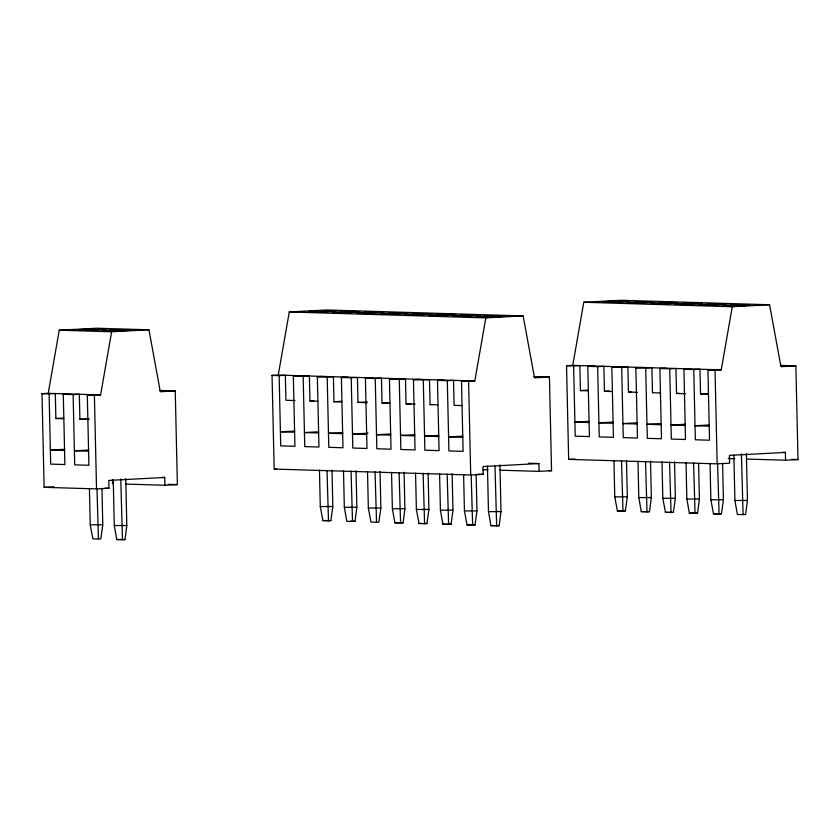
<?xml version="1.0" encoding="UTF-8"?>
<svg xmlns="http://www.w3.org/2000/svg" width="840" height="840" viewBox="0 0 840 840"><rect width="100%" height="100%" fill="white"/><g stroke="black" fill="none" stroke-linecap="round" stroke-linejoin="round"><path stroke-width="1.26" d="M113.242 479.997L114.282 525.535L116.76 539.553L124.971 539.595L126.819 525.504L125.758 478.663M343.497 470.862L344.327 507.297L346.805 521.315L352.506 521.482L355.016 521.346L356.864 507.255L356.034 470.831M391.545 472.311L392.375 508.746L394.853 522.764L400.554 522.932L403.064 522.795L404.911 508.704L404.082 472.28M439.593 473.76L440.423 510.195L442.901 524.212L448.602 524.381L451.112 524.244L452.959 510.153L452.13 473.729M487.442 466.106L488.471 511.644L490.949 525.651L499.159 525.693L501.007 511.602L499.947 464.762M637.99 461.171L638.809 497.595L641.298 511.613L646.989 511.781L649.509 511.644L651.347 497.564L650.528 461.129M686.038 462.62L686.857 499.044L689.346 513.062L697.557 513.093L699.405 499.013L698.607 463.88M746.382 453.621L747.453 500.462L745.605 514.542L737.394 514.51L734.905 500.493L733.876 454.955M101.955 488.344L102.785 524.78L100.811 538.871L98.438 538.997L92.852 538.828L90.248 524.811L89.418 488.387M319.463 470.138L320.292 506.572L322.896 520.58L328.482 520.748L330.855 520.621L332.829 506.531L332 470.106M380.048 471.555L380.877 507.98L378.903 522.071L376.53 522.197L370.944 522.029L368.34 508.022L367.51 471.587M415.558 473.036L416.388 509.471L418.992 523.478L424.578 523.645L426.951 523.519L428.925 509.429L428.096 473.004M463.606 474.485L464.436 510.919L467.04 524.927L472.626 525.095L474.999 524.969L476.973 510.878L476.144 474.453M613.956 460.446L614.775 496.87L617.389 510.888L622.976 511.056L625.349 510.93L627.323 496.839L626.493 460.404M662.004 461.895L662.823 498.32L665.438 512.337L671.024 512.505L673.397 512.379L675.371 498.288L674.541 461.853M710.052 463.344L710.871 499.769L713.486 513.786L719.072 513.954L721.445 513.828L723.419 499.737L722.589 463.302M164.934 485.257L164.756 477.456L108.791 480.438L108.959 488.24L96.527 488.901L44.121 487.326L42 393.645L48.216 393.32L59.241 330.204L96.548 328.219L148.953 329.794L160.314 391.724L175.245 390.925L177.366 484.596L164.934 485.257L125.633 484.082M42 393.645L49.098 393.855L50.684 464.121L64.88 464.541L63.284 394.286L73.122 394.58L74.708 464.846L88.904 465.266L87.308 395.01L100.621 394.894L111.636 331.779L148.953 329.794M539.123 471.366L538.944 463.554L482.979 466.536L483.157 474.338L470.715 474.999L274.166 469.077L272.044 375.406L278.26 375.07L289.286 311.955L326.592 309.971L523.142 315.903L534.513 377.822L549.433 377.024L551.554 470.705L539.123 471.366L499.81 470.18M272.044 375.406L279.143 375.617L280.728 445.872L294.924 446.303L293.328 376.047L303.167 376.341L304.752 446.596L318.948 447.027L317.352 376.772L327.191 377.066L328.786 447.321L342.972 447.752L341.376 377.496L351.215 377.79L352.81 448.046L366.996 448.476L365.4 378.221L375.239 378.514L376.834 448.77L391.02 449.201L389.424 378.945L399.262 379.239L400.858 449.495L415.044 449.925L413.448 379.669L423.286 379.964L424.882 450.219L439.068 450.649L437.472 380.394L447.31 380.688L448.906 450.944L463.092 451.374L461.496 381.108L474.81 380.993L485.825 317.887L523.142 315.903M785.558 460.215L785.389 452.413L729.414 455.385L729.593 463.197L717.161 463.858L568.659 459.375L566.538 365.705L572.754 365.369L583.769 302.264L621.086 300.279L769.587 304.752L780.948 366.671L795.879 365.883L798 459.554L785.558 460.215L746.487 459.039M566.538 365.705L573.625 365.915L575.222 436.17L589.407 436.601L587.811 366.345L597.65 366.639L599.246 436.894L613.431 437.325L611.835 367.07L621.674 367.364L623.27 437.619L637.455 438.05L635.859 367.794L645.698 368.088L647.294 438.344L661.479 438.774L659.894 368.519L669.722 368.812L671.317 439.068L685.503 439.499L683.918 369.243L693.746 369.537L695.341 439.793L709.527 440.223L707.942 369.968L721.245 369.852L732.27 306.737L769.587 304.752M279.143 375.617L285.358 375.281L285.925 400.27L294.956 400.533M293.328 376.047L299.544 375.711M303.167 376.341L309.382 376.005L309.95 400.995L317.688 401.226M317.352 376.772L323.568 376.435M327.191 377.066L333.406 376.73L333.974 401.719L341.712 401.951M341.376 377.496L347.592 377.16M49.098 393.855L55.314 393.53L55.881 418.509L63.62 418.74M351.215 377.79L357.431 377.454L357.998 402.433L367.028 402.707M573.625 365.915L579.841 365.589L580.409 390.569L588.147 390.8M63.284 394.286L69.499 393.96M365.4 378.221L371.616 377.885M587.811 366.345L594.038 366.009M73.122 394.58L79.338 394.254L79.905 419.233L88.935 419.507M375.239 378.514L381.455 378.179L382.022 403.158L389.76 403.399M597.65 366.639L603.865 366.314L604.433 391.293L612.182 391.524M611.835 367.07L618.062 366.733M87.308 395.01L93.523 394.685M389.424 378.945L395.64 378.609M399.262 379.239L405.479 378.903L406.046 403.882L415.076 404.156M621.674 367.364L627.9 367.038L628.467 392.018L637.486 392.291M413.448 379.669L419.664 379.334M635.859 367.794L642.086 367.458M645.698 368.088L651.924 367.762L652.491 392.742L660.23 392.973M423.286 379.964L429.503 379.628L430.07 404.607L437.808 404.849M437.472 380.394L443.688 380.058M659.894 368.519L666.11 368.183M447.31 380.688L453.526 380.352L454.094 405.332L461.832 405.573M669.722 368.812L675.948 368.487L676.515 393.467L685.534 393.74M461.496 381.108L467.712 380.782M683.918 369.243L690.134 368.907M693.746 369.537L699.972 369.212L700.539 394.191L708.278 394.422M707.942 369.968L714.158 369.631M309.95 400.995L313.834 400.785M333.974 401.719L341.744 401.3M55.881 418.509L63.651 418.1M357.998 402.433L367.07 401.961M580.409 390.569L588.189 390.149M604.433 391.293L609.62 391.02M79.905 419.233L88.977 418.751M382.022 403.158L389.792 402.749M406.046 403.882L411.233 403.61M628.467 392.018L631.05 391.881M430.07 404.607L432.663 404.471M676.515 393.467L679.098 393.33M700.539 394.191L708.309 393.771M294.661 431.067L280.413 431.823L294.599 432.254M318.685 431.792L304.437 432.548L318.623 432.978M342.709 432.516L328.461 433.272L342.647 433.703M589.155 421.365L574.907 422.121L589.092 422.552M64.617 449.306L50.368 450.062L64.554 450.492M368.036 433.167L352.485 433.997L366.671 434.427M88.641 450.03L74.392 450.786L88.578 451.217M390.757 433.965L376.509 434.721L390.695 435.151M613.179 422.09L598.93 422.846L613.116 423.276M414.792 434.69L400.533 435.445L414.719 435.866M637.203 422.814L622.954 423.57L637.14 424.001M438.816 435.414L424.557 436.17L438.743 436.59M661.227 423.538L646.978 424.294L661.164 424.725M462.84 436.139L448.581 436.894L462.777 437.315M685.251 424.263L671.002 425.019L685.188 425.45M709.275 424.988L695.026 425.744L709.212 426.174M274.166 469.077L276.654 468.951M44.121 487.326L54.075 486.791M568.659 459.375L574.875 459.05M332.829 506.531L320.292 506.572M356.864 507.255L344.327 507.297M380.877 507.98L368.34 508.022M102.785 524.78L90.248 524.811M404.911 508.704L392.375 508.746M627.323 496.839L614.775 496.87M126.819 525.504L114.282 525.535M428.925 509.429L416.388 509.471M651.347 497.564L638.809 497.595M675.371 498.288L662.823 498.32M452.959 510.153L440.423 510.195M476.973 510.878L464.436 510.919M699.405 499.013L686.857 499.044M322.896 520.58L330.855 520.621M501.007 511.602L488.471 511.644M723.419 499.737L710.871 499.769M747.453 500.462L734.905 500.493M394.853 522.764L403.064 522.795M617.389 510.888L625.349 510.93M116.76 539.553L124.971 539.595M418.992 523.478L426.951 523.519M641.298 511.613L649.509 511.644M442.901 524.212L451.112 524.244M665.438 512.337L673.397 512.379M467.04 524.927L474.999 524.969M689.346 513.062L697.557 513.093M713.486 513.786L721.445 513.828M490.949 525.651L499.159 525.693M583.769 302.264L732.27 306.737M289.286 311.955L485.825 317.887M59.241 330.204L111.636 331.779M780.245 365.411L795.879 365.883M572.754 365.369L721.245 369.852M533.715 376.551L549.433 377.024M278.26 375.07L474.81 380.993M159.527 390.453L175.245 390.925M48.216 393.32L100.621 394.894M782.775 452.33L785.389 452.413M791.49 459.354L798 459.554M728.249 458.493L734.759 458.682M528.465 463.239L538.944 463.554M548.94 470.62L551.554 470.705M482.78 469.665L488.019 469.822M477.907 474.18L483.157 474.338M162.131 477.372L164.756 477.456M168.2 484.323L177.366 484.596M105.032 488.124L108.959 488.24M350.459 521.21L355.016 521.346M743.085 514.678L741.416 453.884M719.072 513.954L717.612 463.565M695.037 513.23L693.599 462.84M671.024 512.505L669.564 462.116M646.989 511.781L645.55 461.391M622.976 511.056L621.516 460.667M496.65 525.83L495.002 466.337M472.626 525.095L471.177 474.716M448.602 524.381L447.163 473.991M424.578 523.645L423.129 473.267M400.554 522.932L399.105 472.542M376.53 522.197L375.07 471.818M352.506 521.482L351.057 471.093M328.482 520.748L327.022 470.369M122.451 539.721L120.782 478.926M98.438 538.997L96.978 488.618M715.029 370.178L717.161 463.858M468.594 381.329L470.715 474.999M112.445 479.777L112.529 483.683M94.395 395.22L96.527 488.901M624.992 301.067L621.904 301.067A13.671 0.546 -1.3 0 0 603.057 302.075L611.331 302.316A13.671 0.546 -1.3 0 0 630.178 301.319L624.992 301.067M673.04 302.516L669.952 302.516A13.671 0.546 -1.3 0 0 651.105 303.524L659.379 303.765A13.671 0.546 -1.3 0 0 678.226 302.768L673.04 302.516M721.087 303.965L718 303.965A13.671 0.546 -1.3 0 0 699.153 304.973L707.427 305.214A13.671 0.546 -1.3 0 0 726.275 304.217L721.087 303.965M330.498 310.769L327.411 310.769A13.671 0.546 -1.3 0 0 308.564 311.766L316.838 312.018A13.671 0.546 -1.3 0 0 335.695 311.02L330.498 310.769M378.546 312.218L375.459 312.218A13.671 0.546 -1.3 0 0 356.612 313.215L364.885 313.467A13.671 0.546 -1.3 0 0 383.744 312.469L378.546 312.218M426.594 313.667L423.507 313.667A13.671 0.546 -1.3 0 0 404.659 314.664L412.933 314.916A13.671 0.546 -1.3 0 0 431.792 313.919L426.594 313.667M474.642 315.116L471.555 315.116A13.671 0.546 -1.3 0 0 452.707 316.113L460.992 316.365A13.671 0.546 -1.3 0 0 479.84 315.368L474.642 315.116M100.454 329.018L97.367 329.007A13.671 0.546 -1.3 0 0 78.519 330.015L86.793 330.267A13.671 0.546 -1.3 0 0 105.641 329.259L100.454 329.018M650.265 301.812L647.43 301.791A13.671 0.546 -1.3 0 0 632.279 302.18A13.671 0.546 -1.3 0 0 627.449 302.862L633.853 303.051A13.671 0.546 -1.3 0 0 649.005 302.663A13.671 0.546 -1.3 0 0 653.835 301.98L650.265 301.812M698.313 303.261L695.478 303.24A13.671 0.546 -1.3 0 0 680.327 303.618A13.671 0.546 -1.3 0 0 675.497 304.311L681.901 304.5A13.671 0.546 -1.3 0 0 697.053 304.112A13.671 0.546 -1.3 0 0 701.883 303.429L698.313 303.261M746.372 304.71L743.526 304.689A13.671 0.546 -1.3 0 0 728.375 305.067A13.671 0.546 -1.3 0 0 723.545 305.76L729.95 305.949A13.671 0.546 -1.3 0 0 745.101 305.56A13.671 0.546 -1.3 0 0 749.931 304.868L746.372 304.71M355.782 311.514L352.937 311.493A13.671 0.546 -1.3 0 0 337.785 311.871A13.671 0.546 -1.3 0 0 332.955 312.564L339.36 312.753A13.671 0.546 -1.3 0 0 354.522 312.365A13.671 0.546 -1.3 0 0 359.342 311.671L355.782 311.514M403.83 312.963L400.985 312.931A13.671 0.546 -1.3 0 0 385.833 313.32A13.671 0.546 -1.3 0 0 381.014 314.013L387.408 314.202A13.671 0.546 -1.3 0 0 402.57 313.814A13.671 0.546 -1.3 0 0 407.39 313.12L403.83 312.963M451.878 314.412L449.032 314.381A13.671 0.546 -1.3 0 0 433.881 314.769A13.671 0.546 -1.3 0 0 429.062 315.462L435.467 315.641A13.671 0.546 -1.3 0 0 450.618 315.262A13.671 0.546 -1.3 0 0 455.438 314.57L451.878 314.412M499.926 315.851L497.081 315.83A13.671 0.546 -1.3 0 0 481.929 316.218A13.671 0.546 -1.3 0 0 477.11 316.911L483.515 317.09A13.671 0.546 -1.3 0 0 498.666 316.712A13.671 0.546 -1.3 0 0 503.486 316.019L499.926 315.851M125.738 329.752L122.892 329.731A13.671 0.546 -1.3 0 0 107.74 330.12A13.671 0.546 -1.3 0 0 102.911 330.803L109.316 330.992A13.671 0.546 -1.3 0 0 124.478 330.603A13.671 0.546 -1.3 0 0 129.297 329.921L125.738 329.752"/></g></svg>
